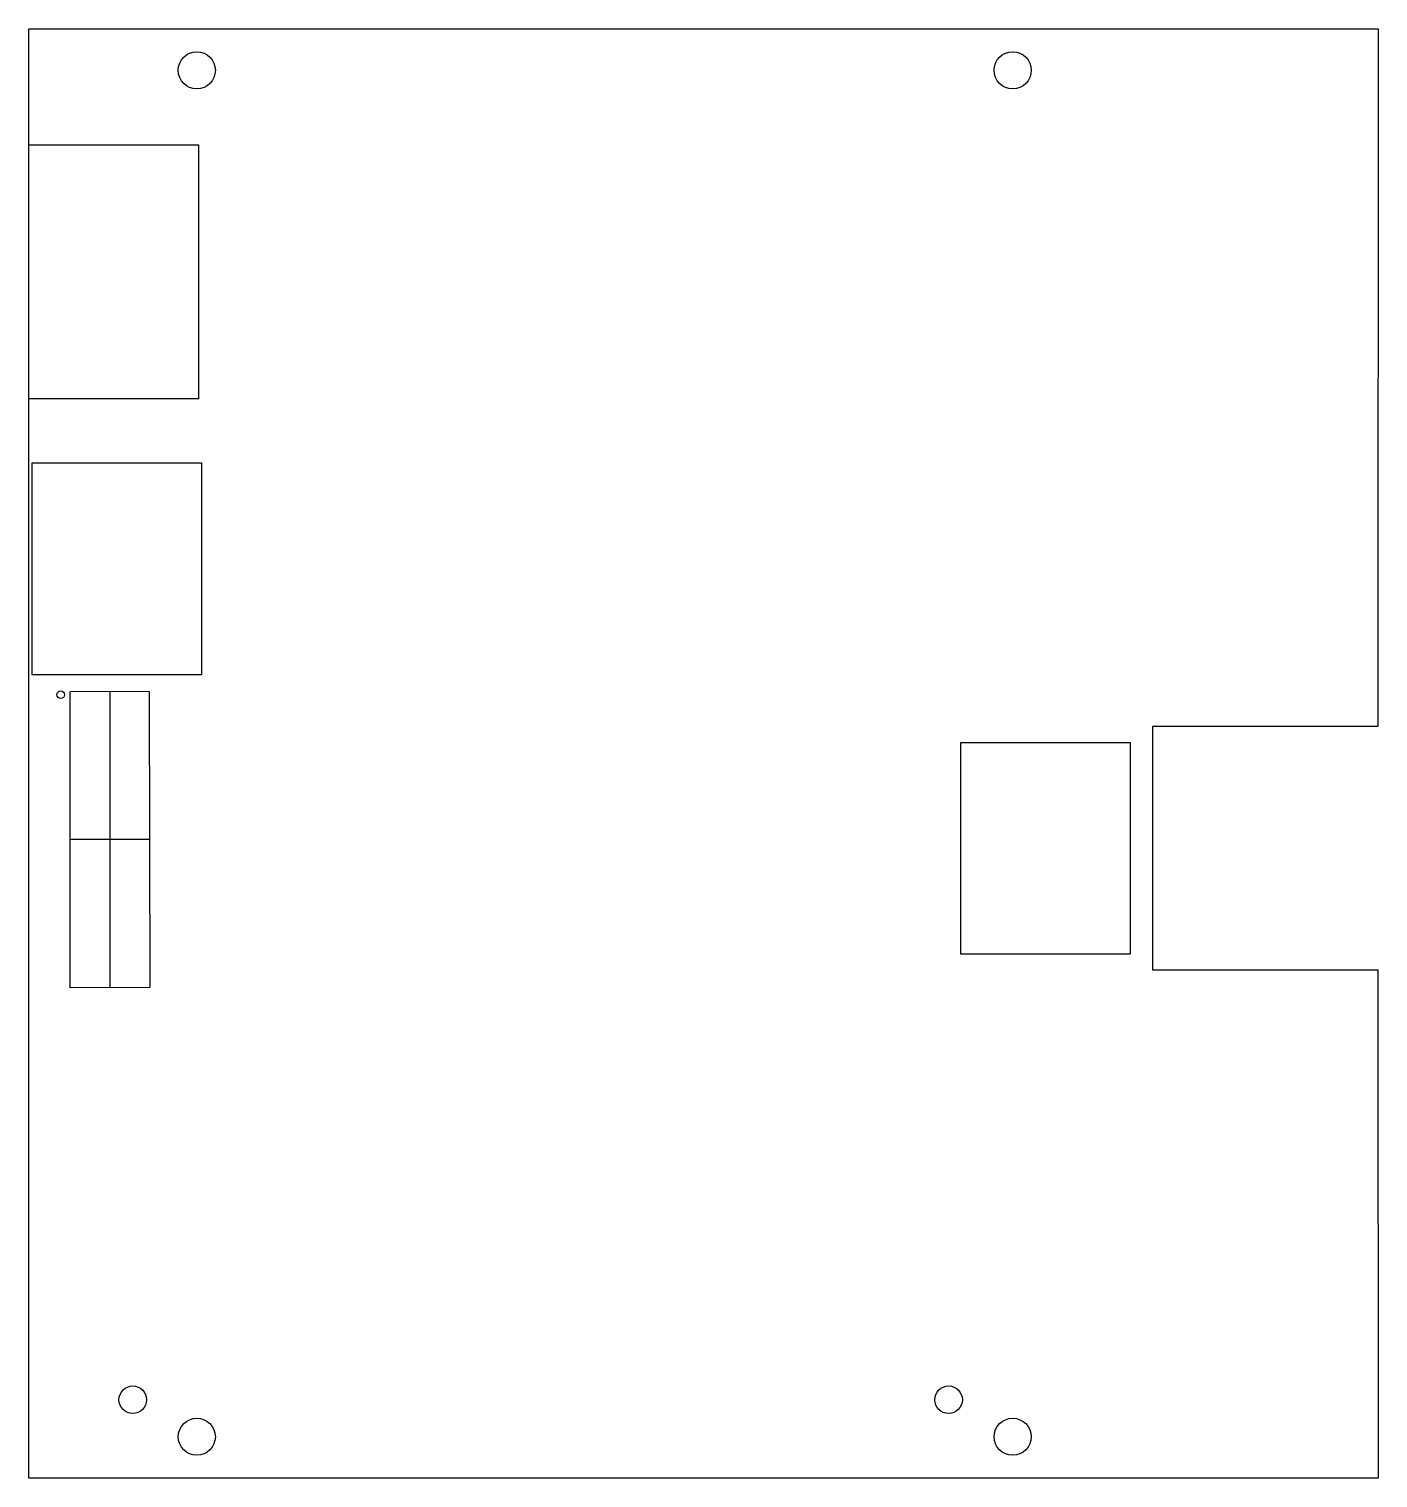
# Model space of a CAD drawing. Header units: millimetres. Extents: x 0 to 127, y 0 to 137.
import ezdxf

# ---------------------------------------------------------------- set-up
doc = ezdxf.new("R2010")
doc.units = ezdxf.units.MM

msp = doc.modelspace()

# ---------------------------------------------------------------- linework, layer by layer
for points in [[(0, 136.91), (127.41, 136.91), (127.4, 71), (106.1, 71), (106.1, 48), (127.4, 48), (127.41, 0), (0, 0), (0, 136.91)], [(0.3, 95.9), (16.3, 95.9), (16.3, 75.9), (0.3, 75.9), (0.3, 95.9)], [(104, 49.5), (88, 49.5), (88, 69.5), (104, 69.5), (104, 49.5)]]:
    msp.add_lwpolyline(points, close=True)
for points in [[(0, 125.96), (16, 125.96), (16, 101.96), (0, 101.96)], [(0, 101.96), (0, 125.96)], [(3.95, 74.35), (11.35, 74.3), (11.4, 46.35), (3.9, 46.3), (3.9, 74.3)], [(7.65, 74.35), (7.65, 46.35)], [(3.95, 60.35), (11.35, 60.35)]]:
    msp.add_lwpolyline(points)
for centre, radius in [((15.85, 133), 1.75), ((92.9, 133), 1.75), ((3, 74), 0.361), ((9.8, 7.4), 1.3), ((86.85, 7.4), 1.3), ((15.85, 3.9), 1.75), ((92.9, 3.9), 1.75)]:
    msp.add_circle(centre, radius)

doc.saveas('drawing.dxf')
